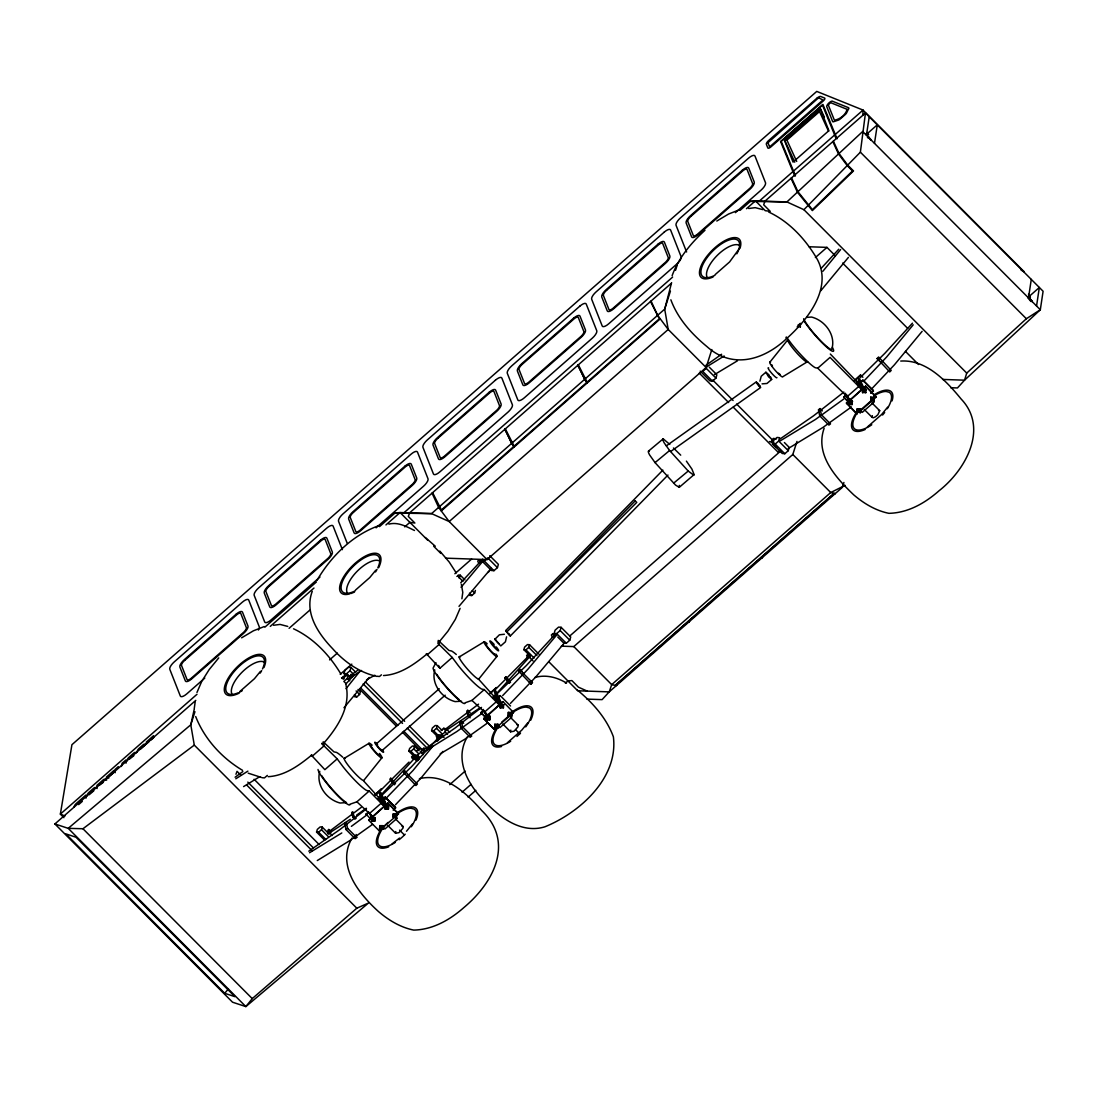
<?xml version="1.0" encoding="UTF-8"?>
<svg xmlns="http://www.w3.org/2000/svg" width="1098" height="1098" viewBox="0 0 1098 1098"><rect width="100%" height="100%" fill="white"/><g stroke="black" fill="none" stroke-linecap="round" stroke-linejoin="round"><path stroke-width="1.5" d="M89.144 794.774L93.852 790.738M492.796 644.512L495.116 647.024M504.353 634.26L499.398 634.795L494.759 639.407L500.798 645.926L505.423 641.795L506.576 636.84M496.625 641.095L498.945 643.593M662.863 470.136L505.67 630.595L509.417 635.317L510.309 635.989L667.968 475.063M506.878 631.995L509.101 634.589L508.676 633.807M510.309 635.989L509.431 634.37M862.863 115.208L863.042 110.075L816.747 91.408L71.933 744.691L60.363 814.112L63.917 817.681M371.577 817.447L371.659 821.057L374.857 821.071L375.063 818.079L371.577 817.447L371.659 821.057M372.675 820.165L372.757 818.971L374.047 818.971L374.157 820.59L372.675 820.165L374.157 820.59M372.867 820.577L372.757 818.971M373.965 820.165L374.047 818.971M374.789 817.461L374.857 821.071M379.579 828.674L379.784 825.669L382.982 825.682L383.065 829.292L379.579 828.674L383.065 829.292M379.853 829.292L379.784 825.669L380.677 826.574M380.882 828.386L380.965 827.192L382.241 827.192L382.351 828.812L380.882 828.386L382.351 828.812M381.075 828.812L380.965 827.192M382.159 828.4L382.241 827.192M382.777 828.674L382.982 825.682M385.192 809.199L385.398 806.193L388.596 806.207L388.39 809.199L385.192 809.199L385.11 805.575L388.596 806.207M386.208 808.293L386.29 807.099L387.567 807.099L387.676 808.718L386.208 808.293L387.676 808.718M386.4 808.718L386.29 807.099M387.484 808.306L387.567 807.099M388.308 805.589L388.39 809.199M393.098 816.802L393.304 813.81L396.515 813.81L396.584 817.434L393.098 816.802L396.584 817.434M393.386 817.42L393.304 813.81M394.415 816.528L394.498 815.32L395.774 815.334L395.884 816.939L394.415 816.528L395.884 816.939M394.607 816.939L394.498 815.32M395.692 816.528L395.774 815.334M396.309 816.816L396.515 813.81M486.414 719.025L486.62 716.033L489.818 716.047L489.9 719.657L486.702 719.643L489.9 719.657L487.718 718.751L486.702 719.643L486.62 716.033M487.91 719.163L486.908 716.651L490.106 716.665L487.8 717.557L487.91 719.163L489.186 719.176L489.077 717.557L489.186 719.176M494.814 724.255L494.896 727.878L498.094 727.878L498.012 724.268L494.814 724.255L496.104 727.398L497.394 727.398L497.476 726.203L495.102 724.872L494.896 727.878L497.202 726.986L498.3 724.886L495.102 724.872M495.637 726.354L495.72 725.16L498.012 724.268M494.896 727.878L495.994 725.778L498.3 724.886M496.104 727.398L495.994 725.778M500.153 704.161L500.221 707.785L503.433 707.785L503.639 704.792L500.153 704.161L500.963 706.261M502.61 705.685L503.433 707.785L502.527 706.892L500.221 707.785L500.427 704.779L503.639 704.792L502.61 705.685L500.427 704.779L501.443 707.304L502.719 707.304L502.61 705.685L502.719 707.304M500.221 707.785L501.333 705.685L503.639 704.792M501.443 707.304L501.333 705.685M508.635 713.014L510.803 713.92L510.913 715.525L509.637 715.525L508.635 713.014L511.833 713.014L510.721 715.114L508.429 716.006L508.347 712.396L511.544 712.396L511.627 716.02L508.429 716.006L508.347 712.396L509.239 713.288M508.429 716.006L509.527 713.906L511.833 713.014M509.637 715.525L509.527 713.906M509.445 715.114L511.627 716.02L511.544 712.396L510.529 713.302M786.209 337.072L785.935 337.855M798.37 326.394L798.452 325.2L799.742 325.2L799.66 326.408L798.177 325.982L800.36 326.888L800.277 323.279M799.66 326.408L800.566 323.896L798.26 324.788L799.742 325.2M848.795 403.803L849.001 400.811L852.199 400.825L852.281 404.435L849.083 404.421L852.281 404.435L850.099 403.529L849.083 404.421L849.001 400.811M851.581 403.954L852.487 401.443L849.289 401.429L851.664 402.746L851.581 403.954L850.291 403.94L845.391 393.276M850.291 403.94L850.181 402.335L852.487 401.443M860.407 409.046L859.377 409.938L857.195 409.032L857.003 412.038L860.475 412.656L860.407 409.046L857.195 409.032L858.499 412.175L859.775 412.175L859.858 410.981L857.483 409.65L857.277 412.656L859.583 411.764L860.475 412.656L858.307 411.75L858.389 410.556L860.681 409.664L857.483 409.65M859.775 412.175L859.665 410.556M862.328 391.945L862.534 388.939L865.732 388.953L865.814 392.562L862.616 392.562L863.344 391.039M863.632 391.657L865.1 392.082L866.02 389.57L862.822 389.557L863.632 391.657L865.814 392.562L863.632 391.657L862.616 392.562L862.822 389.557L858.293 380.032M863.824 392.082L863.714 390.463L866.02 389.57M864.908 391.67L864.991 390.463L862.822 389.557M865.1 392.082L864.991 390.463M871.826 399.892L873.308 400.303L874.214 397.792L871.016 397.792L871.826 399.892L874.008 400.797L873.116 399.892L870.81 400.784L870.728 397.174L873.926 397.174L874.008 400.797L870.81 400.784L870.728 397.174L871.634 398.066M872.018 400.303L871.908 398.684L874.214 397.792M873.116 399.892L873.198 398.698L871.016 397.792M873.308 400.303L873.198 398.698M873.926 397.174L874.008 400.797M740.011 210.404L750.305 201.387L755.438 200.838L786.909 201.936L803.914 209.691L860.379 152.183L865.457 112.998L1043.1 291.258L1040.314 309.76L964.552 380.183L957.456 387.951L950.69 387.718M194.277 708.416L195.156 702.047M461.901 598.781L462.78 592.412L461.352 584.26M395.362 818.765L403.144 826.574L402.911 828.276L398.972 832.655L395.555 833.231L395.788 831.529M510.405 717.351L518.187 725.16L517.954 726.862L514.001 731.241L510.597 731.817L510.831 730.115M871.922 402.884L879.704 410.693L877.878 414.715L875.531 416.773L873.322 417.775L872.114 417.35L872.347 415.662M847.107 109.457C845.652 114.782 839.97 119.394 834.384 120.162L828.386 105.202L829.512 103.473L830.939 102.773L847.066 109.32M866.432 135.274L869.218 116.772M874.488 143.358L877.275 124.856L867.708 133.256L868.614 134.683M1028.497 297.901L1031.283 279.4M1036.553 305.985L1039.339 287.484L1029.773 295.884M319.751 771.331C315.84 785.194 326.71 799.591 340.092 803.022L346.501 802.624A21.397 2.951 48.7 0 1 321.769 775.737M434.781 669.917C430.869 683.779 441.753 698.177 455.121 701.608L461.544 701.21M312.257 591.328C304.077 612.89 318.214 633.628 332.57 648.616C344.278 661.806 359.513 672.69 376.998 676.409M824.145 428.261C814.647 454.764 836.113 478.028 853.805 494.924C863.92 503.543 875.737 510.666 888.886 513.329C908.019 512.917 925.079 503.117 939.119 490.71C965.691 469.848 988.927 428.124 961.107 398.986C946.215 380.8 926.081 359.417 900.744 361.064M121.411 766.473L122.111 763.275L125.831 760.022L126.023 763.179M194.264 709.157L190.791 724.79L194.291 745.117L356.823 908.211L368.434 903.05L245.856 1006.591L232.543 1002.213L54.9 823.953L195.787 700.373M758.608 383.998C751.856 377.383 762.479 391.533 759.981 385.714M768.998 374.912L765.896 372.236L768.559 376.779L771.661 379.455L766.98 383.476L762.067 383.861M771.661 379.455L770.782 377.136M350.138 677.466L350.948 674.364M423.155 750.73L423.965 747.628M759.926 381.198L761.216 376.257L765.896 372.236M709.308 367.185L716.87 374.775L715.951 378.096L712.465 381.157L702.747 371.399L706.234 368.338L707.153 365.016M776.766 447.449L771.139 441.794L773.335 438.418L776.451 438.912M772.621 443.825L773.541 440.504L777.013 437.443L779.58 437.704L778.674 441.025L775.188 444.086L772.621 443.825L782.243 453.474L784.809 453.735L788.282 450.688L789.201 447.366L784.397 442.535M346.378 675.956L343.99 673.568L344.937 670.315L348.423 667.255L350.948 667.447L355.738 672.25M341.547 677.809L344.292 677.439L343.77 679.209L341.725 678.18M346.268 683.834L343.866 681.419L347.339 678.358L348.286 675.119L345.76 674.913L342.274 677.974M343.99 673.568L346.515 673.76L350.001 670.7L350.948 667.447M324.72 840.245L316.553 832.051L317.336 829.402L320.177 826.918L322.236 827.069L329.235 834.096M354.695 696.805L356.768 696.956L359.609 694.471L360.377 691.822L358.044 689.475M316.553 832.051L318.626 832.215L321.467 829.717L322.236 827.069M458.813 577.795L459.321 576.025L457.935 575.915M418.16 760.475L408.827 751.114L409.609 748.465L412.436 745.981L414.509 746.132L419.175 750.812M458.195 575.036L460.254 575.201L459.486 577.85L462.985 581.364M408.827 751.114L410.899 751.279L413.74 748.781L414.509 746.132M418.53 758.691L414.907 755.053L417.432 755.246L420.918 752.199L421.865 748.946L419.34 748.754L417.02 750.785M438.596 737.65L431.596 730.637L432.365 727.988L435.206 725.504L437.279 725.654L441.931 730.335M469.738 595.391L471.797 595.541L474.638 593.057L475.42 590.408M431.596 730.637L433.655 730.801L436.496 728.303L437.279 725.654M441.506 737.252L439.104 734.837L441.629 735.029L445.115 731.968L446.062 728.729L443.537 728.523M482.777 561.819L491.424 570.493L493.963 570.686L497.435 567.625L498.396 564.372L489.749 555.712M529.703 655.547L523.87 649.7L524.638 647.051L527.479 644.567L529.552 644.718L538.871 654.079M523.87 649.7L525.928 649.865L528.769 647.367L529.552 644.718M556.672 633.615L560.158 630.554L561.105 627.315L558.566 627.109L555.094 630.17L554.133 633.422L556.672 633.615L566.294 643.263L569.766 640.203L570.727 636.964L561.105 627.315M750.305 201.387L786.909 201.936L862.671 131.499L1040.314 309.76L1026.369 318.736L966.734 373.087L964.552 380.183L942.578 379.428M194.95 711.71L190.791 724.79L68.213 828.345L54.9 823.953M671.605 282.666L664.702 309.114L668.202 329.455L706.124 367.501L487.1 559.596L445.555 558.155M675.544 270.3L677.013 265.661M670.425 291.135L664.702 309.114L431.555 513.617L394.951 513.082L379.496 526.628M706.124 367.501L711.833 349.535M561.394 646.159L573.801 646.585L792.811 454.49L796.97 441.423M843.909 482.475L842.344 487.375L609.198 691.877L602.102 699.632L586.881 699.11M235.96 774.282L237.044 771.318L240.64 774.927M129.235 759.294L133.874 755.63M196.954 692.467L201.73 681.405L209.155 669.615L218.735 657.894M351.964 838.103C336.221 865.8 358.758 893.745 378.645 911.697C388.761 920.316 400.578 927.439 413.726 930.102C432.859 929.677 449.919 919.877 463.96 907.483C494.018 882.298 514.591 842.235 481.83 810.653C466.499 793.058 444.649 772.58 419.409 778.674M460.103 608.361L455.327 619.423L447.902 631.213L438.322 642.934M467.281 736.964C453.996 759.651 467.954 784.85 484.602 801.169C499.59 817.475 521.454 833.972 544.814 826.835C579.854 812.671 618.476 777.878 613.384 736.813C606.48 718.037 592.618 702.624 577.383 690.093M672.113 275.694C678.591 257.824 691.122 242.96 704.971 230.278M669.794 444.429L663.192 438.829L648.314 451.264A14.672 2.374 51.3 0 0 649.645 454.997L655.053 462.615L675.558 485.096L679.264 487.32L679.319 485.371M679.264 487.32L694.128 474.569L691.905 469.066L686.387 461.119M849.083 404.421L850.181 402.335M862.616 392.562L863.714 390.463M857.277 412.656L858.389 410.556M859.583 411.764L860.681 409.664M870.81 400.784L871.908 398.684M435.961 662.629L433.079 668.064A23.964 3.294 48.7 0 0 449.329 690.656A23.964 3.294 48.7 0 0 465.058 702.802L471.934 700.4L484.245 689.599L500.276 705.959M1030.446 298.038L1028.483 294.25M317.034 580.266C331.267 556.096 352.733 534.767 379.592 525.393M739.05 248.999L729.594 261.942L715.265 274.514M822.882 271.261L840.643 249.575M359.17 672.196L346.007 688.707M432.873 746.146L413.026 770.48L385.151 799.262M382.008 757.675L364.042 780.102A14.947 2.059 48.7 0 1 351.635 769.616A14.947 2.059 48.7 0 1 345.348 758.265M497.051 656.261L479.071 678.688A14.947 2.059 48.7 0 1 466.677 668.202A14.947 2.059 48.7 0 1 460.391 656.851M769.684 362.409L787.664 339.968A14.947 2.059 48.7 0 0 795.199 351.154A14.947 2.059 48.7 0 0 806.344 361.818M356.823 908.211L252.252 998.617L245.856 1006.591L68.213 828.345L82.954 828.743L194.291 745.117M260.432 671.386L254.434 678.715L240.105 691.287M375.749 570.246L369.751 577.575L355.423 590.148M323.004 744.073C336.908 728.303 351.031 707.4 346.035 685.399M406.466 831.268L412.464 823.939M527.781 722.8L521.783 730.129L507.454 742.701M887.623 407.166L881.625 414.509L867.296 427.067M224.706 993.306L234.917 996.668L76.037 837.239L65.839 833.876L224.706 993.306L228.411 988.914M820.7 290.86L848.411 257.385M461.036 587.293L483.353 560.625M913.207 324.816L886.621 357.015L863.453 381.528M922.128 331.349L894.403 364.824L871.236 389.337M821.428 268.077L838.748 249.219M369.23 677.452L343.962 707.757M491.135 568.421L458.991 606.343M437.443 741.068L442.014 735.989M442.933 751.416L420.809 778.29L395.431 804.793M557.057 634.575L528.069 669.066L502.692 695.569M564.839 642.385L535.851 676.876L510.46 703.379M354.16 674.886L345.65 684.246M460.693 582.832L482.681 559.156M415.813 756.865L377.959 798.411M530.842 655.451L496.365 693.812M663.192 438.829L662.876 439.159A14.672 2.374 51.3 0 0 664.208 442.892L669.615 450.523L688.213 471.042L693.826 475.214M393.043 780.554L390.764 778.249L389.817 779.237L394.566 784.768M392.274 782.462L393.221 781.474L390.764 778.249M509.596 683.354L504.86 677.823L505.794 676.835L508.086 679.14M507.317 681.048L508.25 680.06L505.794 676.835M912.452 323.183L884.892 353.268L860.118 377.685M440.174 735.742L411.379 766.884L377.973 799.07M555.217 634.328L526.409 665.47L493.016 697.655M877.137 358.511L878.592 357.001L891.205 370.438L889.737 371.947L877.137 358.511L879.416 360.803M880.582 362.765L882.051 361.256M406.782 776.341L408.25 774.845L404.887 770.796L403.433 772.292L415.936 785.523L417.405 784.027L408.25 774.845M522.209 671.674L519.93 669.382L518.462 670.878L530.979 684.109L532.434 682.613L530.759 680.595M521.825 674.927L523.293 673.431L519.93 669.382M408.978 762.108L376.271 794.774M530.032 654.628L494.704 690.189M492.988 696.997L495.253 694.91M820.275 108.798L828.894 130.662L793.044 162.092L784.439 140.242L820.508 109.031M794.774 162.175L784.905 140.709L820.741 109.278L824.269 116.937M204.777 678.084L186.797 693.854A7.315 2.594 -44.3 0 1 180.333 696.036L169.792 669.286A7.315 2.594 -44.3 0 1 174.211 661.929L242.26 602.239A7.315 2.594 -44.3 0 1 248.724 600.057L259.265 626.807A7.315 2.594 -44.3 0 1 258.387 630.032M319.957 577.054L271.179 619.835A7.315 2.594 -44.3 0 1 264.714 622.031L254.16 595.281A7.315 2.594 -44.3 0 1 258.593 587.924L326.628 528.234A7.315 2.594 -44.3 0 1 333.092 526.052L342.398 549.645M376.092 527.822L423.595 486.153A7.315 2.594 -44.3 0 0 428.014 478.783L417.473 452.047A7.315 2.594 -44.3 0 0 411.009 454.229L342.96 513.919A7.315 2.594 -44.3 0 0 338.541 521.276L347.229 543.304M735.427 212.641L761.106 190.119A7.315 2.594 -44.3 0 0 765.526 182.762L754.971 156.012A7.315 2.594 -44.3 0 0 748.507 158.194L680.472 217.884A7.315 2.594 -44.3 0 0 676.039 225.241L686.593 251.991M264.906 627.136L316.416 581.967M270.286 626.382L313.973 588.048M385.947 524.926L400.084 512.533L431.555 513.617L449.192 521.55L487.1 559.596M746.475 208.702L755.438 200.838L765.237 210.679L770.233 211.351L763.686 204.777L764.935 201.167L865.457 112.998M196.995 694.279L60.363 814.112L64.974 816.047M403.227 513.384L672.621 277.094M758.979 201.359L863.042 110.075L1024.105 271.686L1021.113 270.135M118.323 766.61L114.974 769.547L115.166 772.704M671.043 283.517L409.581 512.862L408.319 516.458L414.879 523.032L409.883 522.36L404.737 526.875M99.122 785.413L103.363 782.311M140.599 749.028L145.375 744.842A2.141 1.098 -46 0 0 143.124 744.842L139.034 748.438A3.829 1.963 -46 0 0 137.03 752.171M148.848 741.795L146.432 743.909L146.322 742.056L153.528 735.729L153.651 737.582L150.975 739.928M78.617 804.614L82.309 801.389M289.076 628.317L309.636 610.282M441.259 510.954L660.269 318.845M329.578 659.898L337.306 653.104M340.215 674.309L351.813 664.139M454.86 573.746L471.605 559.06M815.375 257.536L826.959 247.379L835.386 255.834M479.277 559.733L477.726 561.092L478.755 563.329L480.306 561.97L479.277 559.733L481.569 562.025M481.706 560.735L484.232 560.927L487.718 557.866L497.435 567.625M487.91 572.511L489.461 571.152M381.418 674.817L379.537 676.478L377.465 676.327M267.336 775.408L264.494 777.892L262.422 777.741M427.314 654.779L439.282 644.293L438.006 641.534M312.271 756.193L324.239 745.707L322.977 742.948M426.312 653.667L439.9 668.257L452.211 657.455L438.006 643.414M321.783 743.662L337.182 758.869L324.857 769.671L311.269 755.081M445.184 695.185L382.131 750.497L379.208 748.232L376.189 744.032L439.241 688.721M786.703 337.402L791.727 344.141A25.83 3.555 48.7 0 0 815.183 367.679L817.736 368.201L830.047 357.399L862.767 390.545M318.036 769.478A23.964 3.294 48.7 0 0 334.286 792.07A23.964 3.294 48.7 0 0 350.015 804.216L356.891 801.815L369.216 791.013L385.233 807.373M441.218 730.568L443.866 728.07L444.649 729.786M527.63 654.6L526.628 655.479L527.424 657.194L528.426 656.316L527.63 654.6L529.922 656.892M331.116 831.776L328.824 829.484L327.822 830.363L332.049 835.523M412.587 756.014L411.585 756.893L412.381 758.608L413.383 757.73L412.587 756.014L414.879 758.306M552.898 633.615L551.361 634.973L552.39 637.211L553.941 635.852L552.898 633.615L555.19 635.907M328.604 832.092L329.62 831.2L328.824 829.484M490.051 693.113L496.474 687.485L490.284 693.62M375.022 794.527L381.445 788.899L375.255 795.034M854.148 380.635L860.571 375.008L862.877 377.3M854.381 381.143L860.571 375.008M485.769 717.639L480.951 712.52L483.518 710.269M496.365 699.001L500.221 695.624L510.543 705.987M368.722 812.191L366.142 814.442L368.489 811.683M380.045 801.54L385.178 797.038L395.513 807.401L393.18 810.159M780.472 450.207L778.153 452.239L733.258 407.193M481.185 713.027L483.751 710.777M496.598 699.508L500.221 695.624M381.569 800.922L385.178 797.038M569.889 635.893L781.021 450.702M488.02 715.704L484.465 712.122L496.433 701.636L493.894 696.132L501.017 703.283M848.48 402.129L843.662 397.009L846.229 394.758M859.075 383.49L862.932 380.114L873.253 390.476L870.92 393.235M385.988 804.697L378.865 797.546L381.39 803.05L369.422 813.536L372.991 817.118M843.895 397.517L846.462 395.266M859.309 383.998L862.932 380.114M561.545 646.393L563.082 645.034M863.453 388.019L856.33 380.869L858.856 386.372L846.887 396.872L850.456 400.441M483.71 718.517L502.98 701.622L513.548 712.492L494.278 729.401L483.71 718.517L494.278 729.401M368.681 819.932L387.951 803.036L398.505 813.906L379.235 830.815L368.914 820.439L387.951 803.036M483.944 719.025L502.98 701.622M846.421 403.021L856.975 413.891L846.421 403.021L865.691 386.112L876.245 396.982L860.832 410.515M488.802 716.939L489.818 716.047L489.612 719.039L488.72 718.133M846.654 403.529L865.691 386.112M851.183 401.717L852.199 400.825L852.007 403.817L851.101 402.911M870.687 392.727L873.253 390.476M509.17 714.496L508.141 715.388L511.339 715.402M501.745 722.127L508.168 716.5M510.735 714.235L513.548 712.492M387.992 822.416L379.235 830.815M860.599 410.007L876.012 396.474M511.86 717.118L499.892 727.617L497.518 725.229M395.555 815.787L396.817 818.532L384.863 829.031L382.488 826.643M874.283 401.854L862.314 412.354L859.954 409.966M449.686 784.658L465.113 771.125M565.36 683.203L567.927 680.952L571.893 680.582L578.44 687.17L587.224 691.109M462.066 792.234L471.056 784.343M468.105 797.121L475.818 790.354M615.127 685.413L834.137 493.318M843.909 392.068L813.673 415.73L779.649 439.255M655.053 462.615L669.615 450.523M673.65 483.147L688.213 471.042M481.528 707.4L455.19 727.933L422.538 750.703M366.499 808.814L340.147 829.347L308.799 851.17M478.55 704.161L445.212 729.346M427.246 653.777C414.619 664.084 400.372 674.611 383.504 675.544M311.928 754.916C299.301 765.224 285.055 775.751 268.187 776.684M482.379 713.137L456.85 731.543L421.92 753.104M367.35 814.551L351.374 826.355M487.526 722.992L464.619 739.338L440.243 753.791M372.496 824.406L349.589 840.752L317.295 860.544M392.137 843.84L399.535 838.062M843.621 399.15L815.402 419.491L780.349 440.792M851.389 406.96L823.171 427.287L788.131 448.588M480.183 707.73L445.788 730.609M366.348 808.224L356.589 815.169M327.561 832.737L361.132 807.455M461.366 720.961L459.774 722.141L460.995 728.07L470.15 737.252L471.742 736.058L462.601 726.876L461.366 720.961L463.658 723.253M460.995 728.07L462.601 726.876M345.952 829.484L347.558 828.29L346.337 822.375L344.731 823.555L345.952 829.484L355.107 838.666L356.713 837.472L356.095 834.507M820.041 408.58L818.435 409.774L819.753 415.895L828.908 425.077L830.513 423.897L821.359 414.715L820.041 408.58L822.333 410.885M819.753 415.895L821.359 414.715M845.089 485.343L830.733 492.535L611.71 684.63L609.198 691.877L577.726 690.779L548.904 661.861M348.835 676.739L357.893 670.151M235.096 777.219L242.864 771.565M705.945 365.305L721.619 354.256M470.109 712.602L467.817 710.31L466.774 711.065L467.844 715.512L470.136 717.804M467.844 715.512L468.887 714.757L467.817 710.31M352.801 816.926L353.858 816.171L352.787 811.724L351.731 812.479L352.801 816.926L355.093 819.218M666.335 445.87L756.22 381.939M670.782 451.443L760.667 387.498M328.082 833.876L350.317 819.3M348.217 679.154L361.53 670.494M235.809 778.784L247.874 771.139M243.591 786.593L259.801 776.643M309.526 852.748L341.807 832.957M706.645 366.828L724.158 355.999M714.414 374.638L737.499 360.775M807.606 361.64L782.833 376.696A9.855 1.359 48.7 0 1 774.666 369.779A9.855 1.359 48.7 0 1 770.508 362.285M459.129 657.016L483.902 641.973M344.099 758.43L368.859 743.387M716.788 221.041L728.55 214.041L739.434 209.773M241.629 637.814L253.391 630.815L264.275 626.546M366.54 679.84L374.83 675.229M797.162 326.875L799.468 325.982M487.8 717.557L490.106 716.665M486.702 719.643L488.994 718.751M456.864 576.409L459.321 576.025M341.821 677.823L344.292 677.439M376.189 744.032L377.63 744.801M534.712 677.535C545.747 674.296 556.878 677.246 566.527 683.038M748.712 208.51L755.218 207.646L762.918 209.649M388.87 524.13C397.901 521.701 406.603 526.615 414.495 530.485M273.553 625.27L280.059 624.419L287.758 626.423M394.951 513.082L400.084 512.533L427.726 540.257M806.797 317.363L811.6 317.061C824.982 320.492 835.853 334.89 831.955 348.752A21.397 2.951 48.7 0 1 819.135 339.213A21.397 2.951 48.7 0 1 803.64 318.749M863.906 390.874L865.183 390.888M872.1 399.109L873.39 399.109M850.374 402.746L851.664 402.746M850.099 403.529L852.281 404.435M859.377 409.938L857.195 409.032M858.581 410.968L859.858 410.981M501.525 706.096L502.802 706.11M501.251 706.879L502.527 706.892M509.719 714.331L510.995 714.331M487.992 717.968L489.269 717.968M496.186 726.19L497.476 726.203M495.912 726.972L498.094 727.878L497.284 725.778M386.482 807.51L387.759 807.524M393.592 814.428L396.79 814.428M394.676 815.745L395.966 815.745M371.865 818.065L375.063 818.079M372.949 819.383L374.24 819.383M380.059 826.286L383.271 826.3M381.157 827.604L382.433 827.618M809.048 246.762L826.959 247.379M566.294 643.263L563.754 643.071L557.743 637.032M343.152 676.45L345.225 676.615M712.465 381.157L709.898 380.882L700.181 371.138M769.506 441.547L774.063 442.261M484.245 689.599L481.693 689.077A25.83 3.555 48.7 0 1 458.25 665.539L452.211 657.455M369.216 791.013L366.663 790.491A25.83 3.555 48.7 0 1 343.207 766.953L337.182 758.869M835.276 493.578L830.733 492.535L792.811 454.49M834.727 494.045L833.753 493.826L761.573 557.139L762.547 557.359M761.134 557.345L762.273 557.606M761.998 557.839L761.024 557.619L688.57 621.166L689.544 621.386M688.144 621.372L689.269 621.633M689.009 621.866L688.034 621.646L615.841 684.974L616.802 685.193M616.266 685.674L611.71 684.63L573.801 646.585M261.695 777.549L248.23 773.184M648.63 450.921L649.316 451.113M878.496 410.268L879.704 410.693M516.98 724.735L518.187 725.16M401.937 826.149L403.144 826.574M768.682 212.01C788.844 221.425 804.752 238.417 816.075 257.261C833.958 286.331 808.375 319.065 787.088 338.157C763.92 360.213 732.435 369.546 706.879 346.529C691.63 333.984 677.768 318.585 670.864 299.795M293.523 628.783C313.685 638.185 329.592 655.177 340.915 674.035M242.562 770.343C221.906 758.073 204.502 739.064 195.705 716.569M768.147 374.761L769.89 377.232L769.547 376.339M757.826 383.682L759.514 386.057L759.185 385.192M505.67 630.595L506.562 631.268M494.773 638.94L495.925 639.805M425.351 537.526L435.275 546.214M865.938 134.038L867.296 135.274M1028.003 296.666L1032.326 301.346M438.198 640.381L449 650.469L451.553 650.99A25.83 3.555 48.7 0 1 456.301 654.49M471.934 700.4L487.539 714.963M323.169 741.795L333.97 751.883L336.523 752.405A25.83 3.555 48.7 0 1 342.727 757.195M356.891 801.815L372.496 816.377M866.514 133.558L867.242 134.258M1028.373 297.407L1029.897 298.944M817.736 368.201L851.293 400.605M673.445 447.998L680.719 455.162M860.379 152.183L1026.369 318.736M803.914 209.691L966.734 373.087M842.619 263.081L907.634 328.329M905.438 351.36L918.518 364.495M863.165 380.622L873.486 390.984M865.924 386.62L876.245 396.982M858.856 386.372L862.41 389.941M864.332 409.554L872.114 417.35M843.662 397.009L848.246 401.621M706.234 368.338L715.951 378.096M778.674 441.025L788.282 450.688M712.726 380.045L733.093 400.482M736.676 404.064L772.814 440.325M775.188 444.086L784.809 453.735M699.289 373.114L728.633 402.554M560.158 630.554L569.766 640.203M484.232 560.927L493.963 570.686M433.669 546.228L440.806 553.392M460.254 575.201L464.921 579.881M472.305 590.71L474.638 593.057M528.769 647.367L536.936 655.561M469.477 593.208L471.797 595.541M525.928 649.865L534.095 658.045M528.426 656.316L532.997 660.914M523.293 673.431L532.434 682.613M508.25 680.06L510.543 682.366M504.86 677.823L507.139 680.129M496.433 701.636L499.988 705.204M516.087 730.184L519.711 733.835M502.815 724.007L510.597 731.817M480.951 712.52L485.536 717.131M446.062 728.729L449.672 732.339M445.115 731.968L447.517 734.384M436.496 728.303L442.329 734.15M441.629 735.029L444.045 737.444M433.655 730.801L440.655 737.815M365.305 681.858L404.654 721.331M409.389 726.08L429.496 746.256M350.001 670.7L353.597 674.309M363.164 683.903L402.527 723.404M407.248 728.139L427.355 748.314M421.865 748.946L424.281 751.361M346.515 673.76L350.111 677.356M360.871 688.158L397.86 725.27M403.762 731.199L421.508 749.001M359.54 689.173L396.502 726.258M402.417 732.188L418.969 748.809M347.339 678.358L349.754 680.787M420.918 752.199L423.334 754.614M356.109 690.958L359.609 694.471M413.74 748.781L418.393 753.461M417.432 755.246L419.848 757.675M354.434 694.622L356.768 696.956M410.899 751.279L419.052 759.459M413.383 757.73L416.815 761.175M393.221 781.474L395.5 783.78M385.412 797.546L395.747 807.908M388.184 803.544L398.505 813.906M321.865 743.319L324.239 745.707M381.39 803.05L384.945 806.618M394.443 816.143L396.817 818.532M399.562 830.115L404.407 834.974M387.772 825.422L395.555 833.231M365.909 813.934L370.74 819.053M353.858 816.171L356.136 818.463M347.558 828.29L356.713 837.472M321.467 829.717L328.453 836.745M318.626 832.215L325.612 839.229M254.105 779.278L319.12 844.513M247.819 782.119L313.218 847.752M246.734 785.084L312.134 850.717M82.954 828.743L252.252 998.617M830.321 354.036L860.489 385.48M1031.036 301.538L1029.457 299.809M498.025 700.84L478.028 678.564M382.982 802.254L363.987 781.323M439.804 551.072L449.233 562.066L456.219 572.895M868.093 136.097L869.616 137.881M867.393 137.195L868.189 138.087M529.291 682.091L530.979 684.109M1030.693 299.836L1032.065 301.579M1028.071 298.066L1028.716 298.917M867.159 132.529L867.804 133.38M866.898 132.748L867.544 133.599M587.265 382.886L584.616 379.359L578.056 365.085M514.262 446.927L511.613 443.386L505.053 429.112M1029.608 296.213L1030.102 296.954M870.261 138.732L871.071 140.036M870 138.952L870.824 140.256M837.06 138.815L822.91 104.42L780.582 141.546L794.732 175.941M835.949 138.183L822.484 105.12L781.2 141.34L795.46 175.858M833.355 141.162L839.023 153.487L847.683 165.098L853.503 170.931L812.342 210.583L797.409 192.164L791.027 178.288M828.592 131.321L819.52 111.571L786.937 140.146L796.709 161.42M832.833 141.615L838.515 153.967L847.203 165.592L852.542 170.959L812.396 209.649L797.917 191.683L791.548 177.835M859.652 378.837L864.085 388.472M861.765 384.822L863.193 387.937M858.32 378.728L863.426 389.845M846.709 394.772L849.907 401.717M651.073 301.044L657.633 315.318L668.202 329.455L449.192 521.55L438.624 507.413L432.049 493.139M650.524 301.525L659.349 318.818L587.156 382.145L578.33 364.852M577.781 365.332L586.606 382.626L514.152 446.172L505.327 428.879M504.778 429.359L513.603 446.653L441.423 509.966L432.598 492.673M495.871 691.04L501.676 703.667M499.398 700.085L500.825 703.173M494.539 690.93L501.045 705.067M494.512 692.234L500.317 704.861M485.563 712.698L487.512 716.939M483.202 709.377L484.465 712.122M484.849 712.52L486.785 716.733M438.61 665.457L439.9 668.257M381.72 749.577L382.131 750.497M380.841 792.454L386.647 805.081M384.355 801.499L385.782 804.587M379.51 792.344L386.016 806.481M379.469 793.648L385.288 806.275M369.875 812.698L371.824 816.939M369.82 813.934L371.755 818.147M799.55 324.788L800.36 326.888M510.803 713.92L511.627 716.02M489.077 717.557L489.9 719.657M486.908 716.651L487.718 718.751M379.784 825.669L380.594 827.768M108.716 778.221L108.647 777.055L114.027 772.347L113.904 770.48L106.41 777.055L106.602 780.225M97.077 788.57L96.885 785.413L103.212 779.855A2.141 1.098 -46 0 1 105.463 779.855M85.987 798.15L85.795 795.13L76.133 803.612A3.829 1.963 -46 0 0 74.129 807.332M382.955 750.689A6.615 0.906 48.7 0 1 381.431 750.908A6.615 0.906 48.7 0 1 375.365 743.826A6.615 0.906 48.7 0 1 376.889 743.607M379.222 753.969A6.615 0.906 48.7 0 1 378.33 754.724A6.615 0.906 48.7 0 1 372.647 748.548A6.615 0.906 48.7 0 1 371.577 745.652M379.565 753.461A9.855 1.359 48.7 0 1 380.032 757.002A9.855 1.359 48.7 0 1 370.232 746.077A9.855 1.359 48.7 0 1 372.057 745.089M873.939 394.951A26.983 11.227 -44.9 0 1 892.043 400.894M865.128 429.51A26.983 11.227 -44.9 0 1 856.907 411.64M887.294 408.731A25.254 10.513 -44.9 0 0 889.133 392.247L886.141 391.478A25.254 10.513 -44.9 0 0 873.83 395.966M884.645 412.505A25.254 10.513 -44.9 0 1 882.586 415.017M871.771 424.775A25.254 10.513 -44.9 0 1 854.628 428.92A25.254 10.513 -44.9 0 1 857.058 412.848M135.96 753.104A2.141 1.098 -46 0 0 133.723 753.104L129.015 757.222A3.829 1.963 -46 0 0 127.011 760.955M95.938 788.199A2.141 1.098 -46 0 0 93.701 788.213L88.993 792.331A3.829 1.963 -46 0 0 86.975 796.064M349.576 593.922A26.983 11.227 -44.9 0 1 342.356 579.154A26.983 11.227 -44.9 0 1 370.218 554.037A26.983 11.227 -44.9 0 1 378.645 567.707M354.53 591.973A26.983 11.227 -44.9 0 1 350.756 593.551M355.025 590.957A25.254 10.513 -44.9 0 1 342.178 582.242A25.254 10.513 -44.9 0 1 367.954 556.082A25.254 10.513 -44.9 0 1 377.808 567.831M376.998 569.437A25.254 10.513 -44.9 0 1 375.543 571.934M347.133 592.646A22.838 9.511 -44.9 0 1 357.783 570.658A22.838 9.511 -44.9 0 1 379.483 560.968M239.213 693.113A26.983 11.227 -44.9 0 1 225.378 684.081A26.983 11.227 -44.9 0 1 252.458 656.096A26.983 11.227 -44.9 0 1 263.932 667.557M238.129 692.838A25.254 10.513 -44.9 0 1 227.272 682.366A25.254 10.513 -44.9 0 1 253.158 657.016A25.254 10.513 -44.9 0 1 262.491 668.97M261.681 670.59A25.254 10.513 -44.9 0 1 260.226 673.074M242.191 690.738A25.254 10.513 -44.9 0 1 239.721 692.097M231.829 693.785A22.838 9.511 -44.9 0 1 242.466 671.798A22.838 9.511 -44.9 0 1 264.179 662.108M397.435 812.616A26.983 11.227 -44.9 0 1 415.964 820.11M388.706 846.805A26.983 11.227 -44.9 0 1 381.747 828.4M411.297 826.753A25.254 10.513 -44.9 0 0 413.973 809.02L410.981 808.238A25.254 10.513 -44.9 0 0 397.407 813.577M405.217 834.192A25.254 10.513 -44.9 0 1 399.15 839.682M395.349 842.372A25.254 10.513 -44.9 0 1 378.755 844.952A25.254 10.513 -44.9 0 1 383.6 827.096M512.752 711.477A26.983 11.227 -44.9 0 1 530.677 720.261M501.608 746.475A26.983 11.227 -44.9 0 1 497.051 727.26M525.736 726.876A25.254 10.513 -44.9 0 0 529.291 707.881L526.299 707.098A25.254 10.513 -44.9 0 0 512.725 712.437M520.534 733.052A25.254 10.513 -44.9 0 1 516.952 736.47M510.666 741.232A25.254 10.513 -44.9 0 1 494.059 743.813A25.254 10.513 -44.9 0 1 498.917 725.956M713.096 276.957A26.983 11.227 -44.9 0 1 700.538 267.322A26.983 11.227 -44.9 0 1 726.341 239.899A26.983 11.227 -44.9 0 1 740.011 248.34M714.88 275.324A25.254 10.513 -44.9 0 1 702.212 266.114A25.254 10.513 -44.9 0 1 728.811 240.064A25.254 10.513 -44.9 0 1 736.84 253.816M706.988 277.012A22.838 9.511 -44.9 0 1 717.625 255.024A22.838 9.511 -44.9 0 1 739.338 245.334M496.351 646.996A6.615 0.906 48.7 0 1 497.092 650.03A6.615 0.906 48.7 0 1 490.079 641.822A6.615 0.906 48.7 0 1 494.127 644.402M459.321 699.701A21.397 2.951 48.7 0 1 436.812 674.323M496.118 654.23A9.855 1.359 48.7 0 1 493.853 654.545A9.855 1.359 48.7 0 1 484.836 644.004A9.855 1.359 48.7 0 1 487.087 643.675M494.896 653.914A6.615 0.906 48.7 0 1 489.392 649.261A6.615 0.906 48.7 0 1 486.606 644.238M776.945 377.616A6.615 0.906 48.7 0 1 771.455 372.977A6.615 0.906 48.7 0 1 768.669 367.94M832.325 347.256A23.964 3.294 48.7 0 1 824.996 345.609A23.964 3.294 48.7 0 1 803.956 320.794M780.115 374.432A6.615 0.906 48.7 0 1 778.537 373.196M772.47 366.114A6.615 0.906 48.7 0 1 771.839 364.756M767.969 142.699L769.451 146.528L770.274 146.35L822.937 100L819.177 98.065A2.786 0.988 -44.3 0 0 817.255 98.957L767.969 142.699M858.101 409.938L857.003 412.038L858.101 409.938M848.562 108.894L846.682 112.751A2.896 1.029 -44.3 0 1 845.117 114.686L840.354 118.858A3.527 1.249 -44.3 0 1 838.35 120.121L833.725 121.686A3.527 1.249 -44.3 0 1 832.6 121.48L826.712 106.547A4.049 1.441 -44.3 0 1 829.21 102.69A4.049 1.441 -44.3 0 1 832.668 101.318L848.521 107.7A2.896 1.029 -44.3 0 1 848.562 108.894M635.207 500.88L506.549 632.201L636.758 502.39L635.193 500.866M184.67 660.392L184.121 660.886A5.119 1.812 -44.3 0 0 181.458 665.333L187.127 679.744A5.119 1.812 -44.3 0 0 191.038 678.427L243.742 632.187A5.119 1.812 -44.3 0 0 246.405 627.74L240.737 613.343A5.119 1.812 -44.3 0 0 236.825 614.66L184.67 660.392M269.037 586.387L268.502 586.881A5.119 1.812 -44.3 0 0 265.826 591.328L271.508 605.725A5.119 1.812 -44.3 0 0 275.406 604.408L328.124 558.182A5.119 1.812 -44.3 0 0 330.786 553.735L325.104 539.338A5.119 1.812 -44.3 0 0 321.206 540.655L269.037 586.387M353.419 512.382L352.87 512.876A5.119 1.812 -44.3 0 0 350.207 517.323L355.889 531.72A5.119 1.812 -44.3 0 0 359.787 530.403L412.491 484.177A5.119 1.812 -44.3 0 0 415.168 479.73L409.485 465.319A5.119 1.812 -44.3 0 0 405.587 466.65L353.419 512.382M437.8 438.363L437.251 438.871A5.119 1.812 -44.3 0 0 434.575 443.317L440.257 457.715A5.119 1.812 -44.3 0 0 444.155 456.397L496.872 410.158A5.119 1.812 -44.3 0 0 499.535 405.725L493.867 391.313A5.119 1.812 -44.3 0 0 489.955 392.631L437.8 438.363M522.168 364.358L521.632 364.865A5.119 1.812 -44.3 0 0 518.956 369.299L524.638 383.71A5.119 1.812 -44.3 0 0 528.536 382.392L581.254 336.153A5.119 1.812 -44.3 0 0 583.916 331.72L578.234 317.308A5.119 1.812 -44.3 0 0 574.336 318.626L522.168 364.358M606.549 290.352L606 290.86A5.119 1.812 -44.3 0 0 603.337 295.293L609.019 309.705A5.119 1.812 -44.3 0 0 612.917 308.387L665.621 262.148A5.119 1.812 -44.3 0 0 668.298 257.701L662.616 243.303A5.119 1.812 -44.3 0 0 658.718 244.621L606.549 290.352M690.917 216.347L690.381 216.841A5.119 1.812 -44.3 0 0 687.705 221.288L693.387 235.699A5.119 1.812 -44.3 0 0 697.285 234.368L750.003 188.142A5.119 1.812 -44.3 0 0 752.665 183.695L746.983 169.298A5.119 1.812 -44.3 0 0 743.085 170.615L690.917 216.347M495.39 380.224L427.342 439.9A7.315 2.594 -44.3 0 0 422.922 447.27L433.463 474.007A7.315 2.594 -44.3 0 0 439.927 471.824L507.976 412.148A7.315 2.594 -44.3 0 0 512.395 404.778L501.855 378.041A7.315 2.594 -44.3 0 0 495.39 380.224M579.758 306.218L511.709 365.895A7.315 2.594 -44.3 0 0 507.29 373.265L517.844 400.001A7.315 2.594 -44.3 0 0 524.309 397.819L592.344 338.129A7.315 2.594 -44.3 0 0 596.777 330.773L586.222 304.022A7.315 2.594 -44.3 0 0 579.758 306.218M664.139 232.2L596.09 291.89A7.315 2.594 -44.3 0 0 591.671 299.246L602.212 325.996A7.315 2.594 -44.3 0 0 608.676 323.814L676.725 264.124A7.315 2.594 -44.3 0 0 681.144 256.767L670.604 230.017A7.315 2.594 -44.3 0 0 664.139 232.2M816.72 98.367L768.573 140.599A3.651 1.29 -44.3 0 0 766.363 144.291L767.776 147.887A3.651 1.29 -44.3 0 0 771.016 146.803L823.239 100.989A2.69 0.947 -44.3 0 0 824.667 98.079L820.741 96.5A4.968 1.771 -44.3 0 0 816.72 98.367M236.015 614.304L184.313 659.665A7.315 2.594 -44.3 0 0 179.88 667.035L185.384 680.966A7.315 2.594 -44.3 0 0 191.848 678.77L243.55 633.409A7.315 2.594 -44.3 0 0 247.983 626.052L242.48 612.121A7.315 2.594 -44.3 0 0 236.015 614.304M320.396 540.298L268.681 585.659A7.315 2.594 -44.3 0 0 264.261 593.016L269.751 606.947A7.315 2.594 -44.3 0 0 276.216 604.765L327.931 559.404A7.315 2.594 -44.3 0 0 332.351 552.047L326.861 538.116A7.315 2.594 -44.3 0 0 320.396 540.298M404.778 466.293L353.062 511.654A7.315 2.594 -44.3 0 0 348.642 519.011L354.132 532.942A7.315 2.594 -44.3 0 0 360.597 530.759L412.313 485.398A7.315 2.594 -44.3 0 0 416.732 478.028L411.242 464.111A7.315 2.594 -44.3 0 0 404.778 466.293M489.145 392.288L437.429 437.649A7.315 2.594 -44.3 0 0 433.01 445.006L438.5 458.937A7.315 2.594 -44.3 0 0 444.964 456.754L496.68 411.393A7.315 2.594 -44.3 0 0 501.113 404.023L495.61 390.092A7.315 2.594 -44.3 0 0 489.145 392.288M573.527 318.269L521.811 363.63A7.315 2.594 -44.3 0 0 517.391 371L522.881 384.931A7.315 2.594 -44.3 0 0 529.346 382.735L581.062 337.388A7.315 2.594 -44.3 0 0 585.481 330.018L579.991 316.087A7.315 2.594 -44.3 0 0 573.527 318.269M657.908 244.264L606.192 289.625A7.315 2.594 -44.3 0 0 601.773 296.995L607.263 310.926A7.315 2.594 -44.3 0 0 613.727 308.73L665.443 263.369A7.315 2.594 -44.3 0 0 669.862 256.012L664.372 242.082A7.315 2.594 -44.3 0 0 657.908 244.264M742.275 170.259L690.56 215.62A7.315 2.594 -44.3 0 0 686.14 222.976L691.63 236.907A7.315 2.594 -44.3 0 0 698.095 234.725L749.81 189.364A7.315 2.594 -44.3 0 0 754.244 182.007L748.74 168.076A7.315 2.594 -44.3 0 0 742.275 170.259M437.869 735.029L436.318 736.387L437.347 738.625L438.898 737.266L437.869 735.029"/></g></svg>
